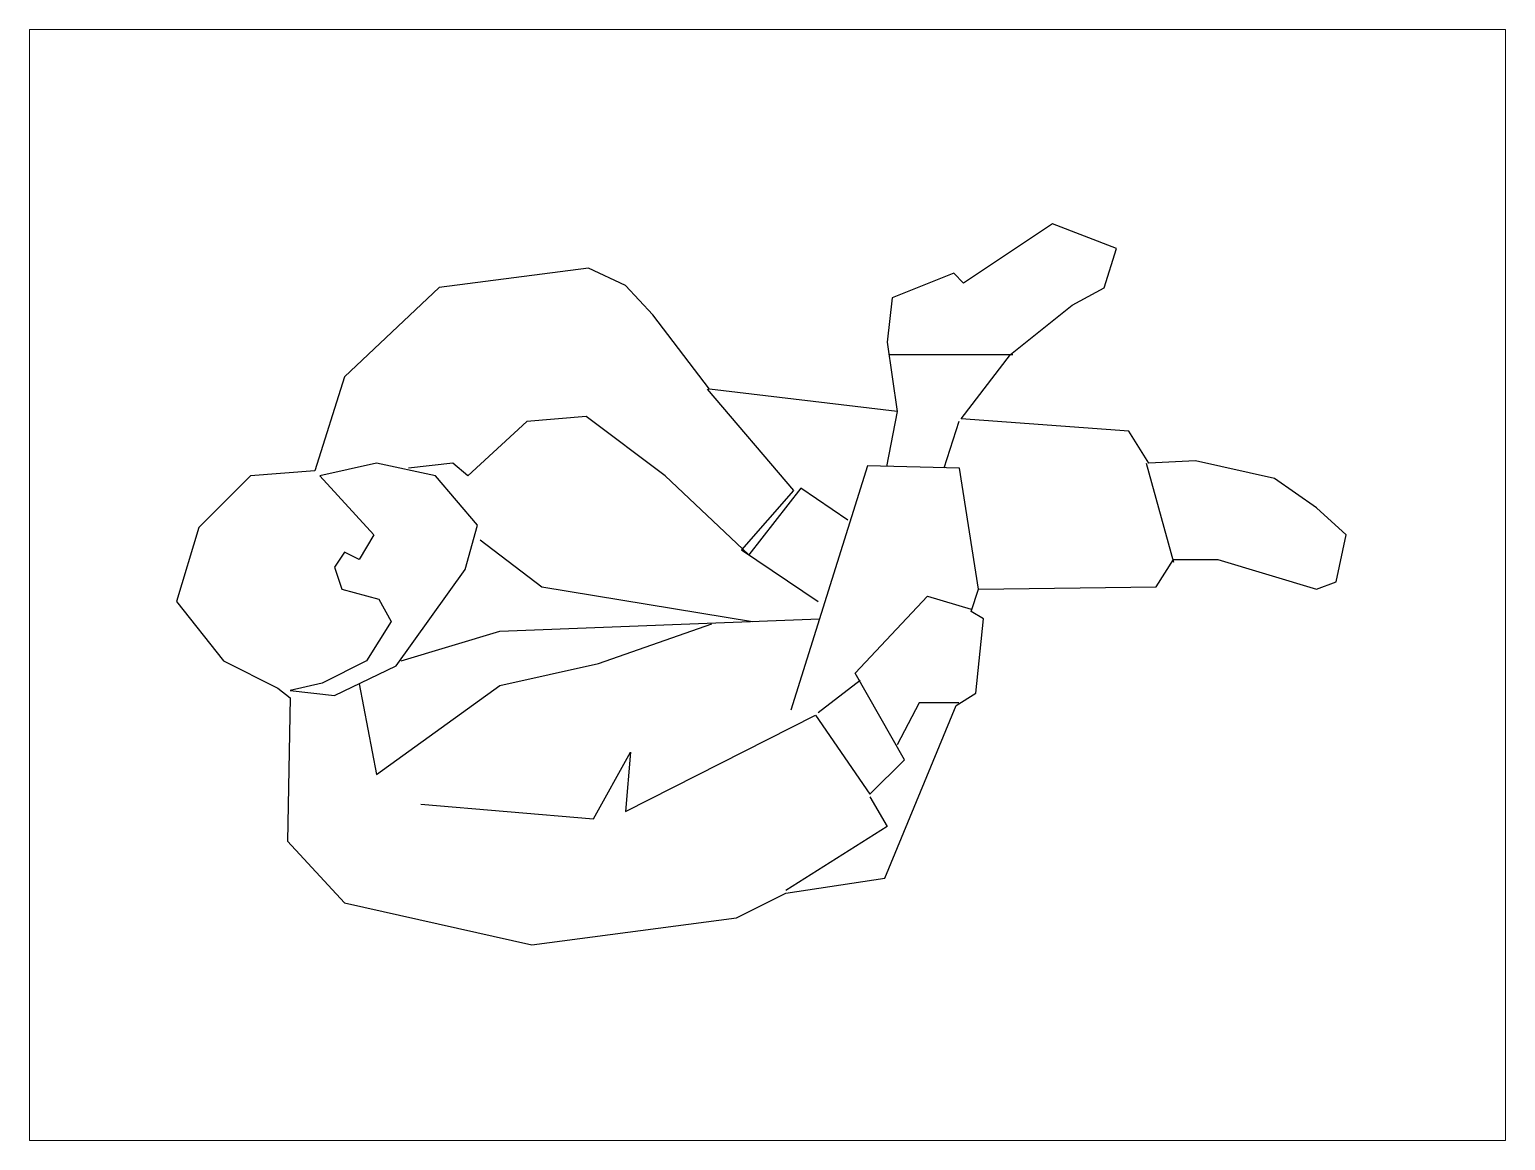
# Paper-space layout 'figure8' of a CAD drawing. Extents: x 5 to 639, y 1 to 478.
# The model-space entities are those that its viewports show. They can reach past a viewport. Long polylines and large blocks are cut down to what shows.
import ezdxf

# ---------------------------------------------------------------- set-up
doc = ezdxf.new("R2010")
doc.units = 0
doc.header["$MEASUREMENT"] = 0
doc.layers.get('0').update_dxf_attribs({"linetype": 'CONTINUOUS'})

msp = doc.modelspace()

# ---------------------------------------------------------------- linework, layer by layer
msp.add_line((131.7251, 59.5776), (131.7163, 59.5313))
msp.add_lwpolyline([(131.7938, 59.4277), (131.9436, 59.4298), (131.9581, 59.4527), (131.9956, 59.4527), (132.0788, 59.4277), (132.0954, 59.4339), (132.1038, 59.4735), (132.0788, 59.4964), (132.0433, 59.521), (131.9769, 59.5359), (131.9373, 59.5339), (131.9207, 59.5609), (131.7792, 59.5713), (131.8208, 59.6255), (131.8728, 59.6671), (131.8999, 59.6817), (131.9103, 59.715), (131.8562, 59.7358), (131.7813, 59.6858), (131.773, 59.6942), (131.721, 59.6733), (131.7168, 59.6359), (131.7251, 59.5776), (131.567, 59.5963), (131.5193, 59.6589), (131.4963, 59.6837), (131.4651, 59.6983), (131.339, 59.682), (131.2592, 59.6067), (131.2342, 59.5276), (131.1801, 59.5234), (131.1364, 59.4797), (131.1177, 59.4173), (131.1572, 59.3673), (131.203, 59.3444), (131.2134, 59.3361), (131.2113, 59.2153), (131.2592, 59.1633), (131.4173, 59.1279), (131.5899, 59.1508), (131.6315, 59.1716), (131.7147, 59.1841), (131.7751, 59.3298), (131.7917, 59.3402), (131.798, 59.4027), (131.7876, 59.4089)], close=True)
for points in [[(131.7189, 59.6255), (131.8229, 59.6255)], [(131.565, 59.5963), (131.6378, 59.511), (131.5941, 59.461), (131.6586, 59.4173)], [(131.6835, 59.486), (131.644, 59.513), (131.6003, 59.4568), (131.5296, 59.5234), (131.463, 59.5734), (131.4131, 59.5692), (131.3632, 59.5234), (131.3507, 59.5339), (131.3132, 59.5297)], [(131.7772, 59.5692), (131.7647, 59.5297)], [(131.2384, 59.5234), (131.2841, 59.4735), (131.2716, 59.4527), (131.2592, 59.4589), (131.2508, 59.4464), (131.2571, 59.4277), (131.2883, 59.4194), (131.2987, 59.4006), (131.2779, 59.3673), (131.2404, 59.3486), (131.2134, 59.3423), (131.2508, 59.3382), (131.3028, 59.3631), (131.3611, 59.4443), (131.3715, 59.4818), (131.3361, 59.5234), (131.2862, 59.5339), (131.2384, 59.5234)], [(131.7938, 59.4277), (131.7777, 59.5297), (131.7002, 59.5318), (131.6357, 59.3257)], [(131.9353, 59.5339), (131.9581, 59.4506)], [(131.3736, 59.4693), (131.4256, 59.4298), (131.6033, 59.4006)], [(131.3236, 59.2466), (131.4693, 59.2341), (131.5005, 59.2903), (131.4963, 59.2403), (131.6565, 59.3215), (131.7023, 59.2549), (131.7314, 59.284), (131.6898, 59.3569), (131.7508, 59.422), (131.7876, 59.411)], [(131.307, 59.3673), (131.3902, 59.3923), (131.6598, 59.4028)], [(131.2715, 59.3481), (131.2862, 59.2715), (131.3902, 59.3465), (131.4734, 59.3652), (131.5691, 59.3985)], [(131.6939, 59.3507), (131.6586, 59.3236)], [(131.7772, 59.3319), (131.7439, 59.3319), (131.7251, 59.2965)], [(131.7023, 59.2528), (131.7168, 59.2278), (131.6315, 59.1737)]]:
    msp.add_lwpolyline(points)

psp = doc.layouts.new('figure8')

# ---------------------------------------------------------------- viewports
at = {"layer": '0'}
psp.add_viewport(center=(322.12, 239.22), size=(633.52, 476.6842), view_center_point=(131.6159, 59.4313), view_height=0.936419, dxfattribs=at)

doc.saveas('drawing.dxf')
